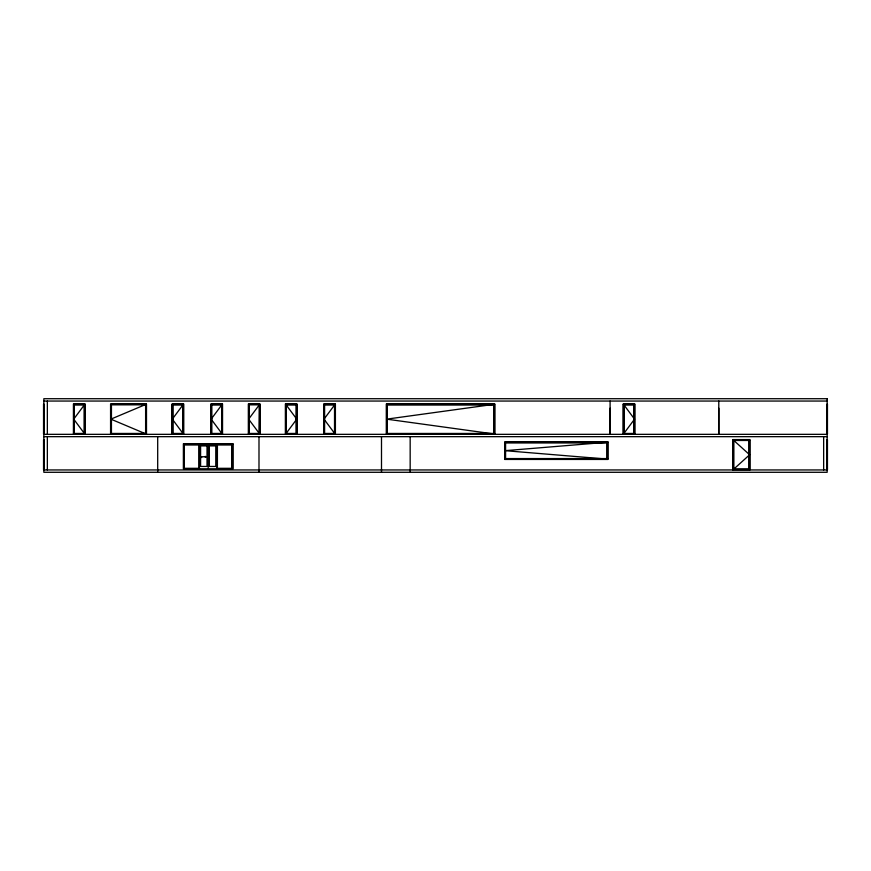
<?xml version="1.0" encoding="UTF-8"?>
<svg xmlns="http://www.w3.org/2000/svg" width="871" height="871" viewBox="0 0 871 871"><rect width="100%" height="100%" fill="white"/><g stroke="black" fill="none" stroke-linecap="round" stroke-linejoin="round"><path stroke-width="1.31" d="M84.814 404.264L73.719 419.147L84.814 434.041L73.719 434.041L73.719 404.264L84.814 404.264L84.814 434.041M183.411 404.264L172.316 419.147L183.411 434.041L172.316 434.041L172.316 404.264L183.411 404.264L183.411 434.041M222.247 404.264L211.152 419.147L222.247 434.041L211.152 434.041L211.152 404.264L222.247 404.264L222.247 434.041M259.732 404.264L248.638 419.147L259.732 434.041L248.638 434.041L248.638 404.264L259.732 404.264L259.732 434.041M285.666 434.041L296.761 419.147L285.666 404.264L296.761 404.264L296.761 434.041L285.666 434.041L285.666 404.264M335.106 404.264L324.012 419.147L335.106 434.041L324.012 434.041L324.012 404.264L335.106 404.264L335.106 434.041M623.451 434.041L634.545 419.147L623.451 404.264L634.545 404.264L634.545 434.041L623.451 434.041L623.451 404.264M733.164 469.665L749.626 454.771L733.164 439.877L733.164 469.665L749.626 469.665L749.626 439.877L733.164 439.877M205.284 457.166L205.992 456.752L205.284 456.35M144.989 404.775L110.867 419.147L146.208 434.041L146.208 404.264L110.867 404.264L110.867 434.041L146.208 434.041M145.337 404.623L146.208 404.264M494.521 404.264L386.615 419.147L494.521 434.041L494.521 404.264L386.615 404.264L386.615 434.041L494.521 434.041M607.631 442.218L504.995 450.677L607.631 459.148L607.631 442.218L504.995 442.218L504.995 459.148L607.631 459.148M43.844 401.052L827.156 401.052M44.138 404.264L43.55 404.264L43.55 434.041L44.138 434.041M826.862 404.264L827.45 404.264L827.45 434.041L826.862 434.041M73.719 404.547L84.814 404.547M172.316 404.547L183.411 404.547M211.152 404.547L222.247 404.547M259.732 404.547L259.449 433.747M285.666 404.547L296.761 404.547M324.012 404.547L335.106 404.547M386.615 404.547L494.521 404.547M623.451 404.547L634.545 404.547M43.55 404.841L44.138 404.841M826.862 404.841L827.45 404.841M610.092 408.205L610.092 433.159M718.793 408.205L718.793 433.159M43.55 433.453L44.138 433.453M826.862 433.453L827.45 433.453M73.719 433.747L84.814 433.747M110.867 433.747L146.208 433.747M172.316 433.747L183.411 433.747M211.152 433.747L222.247 433.747M248.638 433.747L259.732 433.747M285.666 433.747L296.761 433.747M324.012 433.747L335.106 433.747M386.615 433.747L494.521 433.747M623.451 433.747L634.545 433.747M43.844 434.335L827.156 434.335M43.844 436.665L827.156 436.665M44.138 439.877L43.55 439.877L43.55 469.665L44.138 469.665M826.862 439.877L827.45 439.877L827.45 469.665L826.862 469.665M733.164 440.171L749.626 440.171M43.55 440.465L44.138 440.465M826.862 440.465L827.45 440.465M504.995 442.512L607.631 442.512M232.405 444.406L183.955 444.406L184.097 468.783M184.097 444.548L232.263 444.548L232.263 468.783M205.992 456.752L201.615 456.752L201.615 457.569M504.995 458.854L607.631 458.854M43.55 469.077L44.138 469.077M826.862 469.077L827.45 469.077M733.164 469.371L749.626 469.371M43.844 469.948L827.156 469.948M827.276 404.841L827.276 433.453M827.276 440.465L827.276 469.077M823.65 436.665L823.65 469.948M749.92 469.948L749.92 439.583L732.87 439.583L732.87 469.948M749.332 440.171L749.332 469.371M733.458 440.171L733.458 469.371M718.793 401.052L718.793 434.335M634.839 434.335L634.839 403.97L623.157 403.97L623.157 434.335M634.251 404.547L634.251 433.747M623.745 404.547L623.745 433.747M610.092 401.052L610.092 434.335M607.337 442.512L607.337 458.854M505.289 442.512L505.289 458.854M494.815 434.335L494.815 403.97L386.332 403.97L386.332 434.335M494.227 404.547L494.227 433.747M410.165 436.665L410.165 472.289M386.909 404.547L386.909 433.747M381.498 436.665L381.498 472.289M335.4 434.335L335.4 403.97L323.718 403.97L323.718 434.335M334.823 404.547L334.823 433.747M324.306 404.547L324.306 433.747M297.055 434.335L297.055 403.97L285.372 403.97L285.372 434.335M296.467 404.547L296.467 433.747M285.96 404.547L285.96 433.747M260.026 434.335L260.026 403.97L248.355 403.97L248.355 434.335M258.992 436.665L258.992 472.289M248.932 404.547L248.932 433.747M232.557 468.783L232.557 444.254L183.803 444.254L183.803 468.783M222.541 434.335L222.541 403.97L210.869 403.97L210.869 434.335M221.963 404.547L221.963 433.747M216.944 468.783L216.944 444.722L199.426 444.722L199.426 468.783M211.446 404.547L211.446 433.747M208.18 444.722L208.18 468.783M183.705 434.335L183.705 403.97L172.023 403.97L172.023 434.335M183.117 404.547L183.117 433.747M172.61 404.547L172.61 433.747M157.695 436.665L157.695 472.289M146.491 434.335L146.491 403.97L110.573 403.97L110.573 434.335M111.161 404.547L111.161 433.747M85.108 434.335L85.108 403.97L73.425 403.97L73.425 434.335M84.52 404.547L84.52 433.747M74.013 404.547L74.013 433.747M47.35 401.052L47.35 434.335M47.35 436.665L47.35 469.948M43.964 404.841L43.964 433.453M43.964 440.465L43.964 469.077M827.156 398.711L43.844 398.711L43.844 472.289L827.156 472.289L827.156 398.711M84.226 404.841L74.307 404.841L74.307 433.453L84.226 433.453L84.226 404.841M145.62 404.841L111.444 404.841L111.444 433.453L145.62 433.453L145.62 404.841M182.823 404.841L172.904 404.841L172.904 433.453L182.823 433.453L182.823 404.841M221.67 404.841L211.74 404.841L211.74 433.453L221.67 433.453L221.67 404.841M259.155 404.841L249.226 404.841L249.226 433.453L259.155 433.453L259.155 404.841M296.184 404.841L286.254 404.841L286.254 433.453L296.184 433.453L296.184 404.841M334.529 404.841L324.6 404.841L324.6 433.453L334.529 433.453L334.529 404.841M493.933 404.841L387.203 404.841L387.203 433.453L493.933 433.453L493.933 404.841M633.957 404.841L624.039 404.841L624.039 433.453L633.957 433.453L633.957 404.841M749.038 440.465L733.752 440.465L733.752 469.077L749.038 469.077L749.038 440.465M607.925 441.924L504.701 441.924L504.701 459.442L607.925 459.442L607.925 441.924M607.043 442.795L505.583 442.795L505.583 458.571L607.043 458.571L607.043 442.795M232.993 443.829L183.378 443.829L183.378 468.783L232.993 468.783L232.993 443.829M198.958 444.722L184.271 444.722L184.271 468.315L198.958 468.315L198.958 444.722M232.089 444.722L217.402 444.722L217.402 468.315L232.089 468.315L232.089 444.722M207.015 445.898L200.591 445.898L200.591 466.453L207.015 466.453L207.015 445.898M215.768 445.898L209.345 445.898L209.345 466.453L215.768 466.453L215.768 445.898"/></g></svg>
